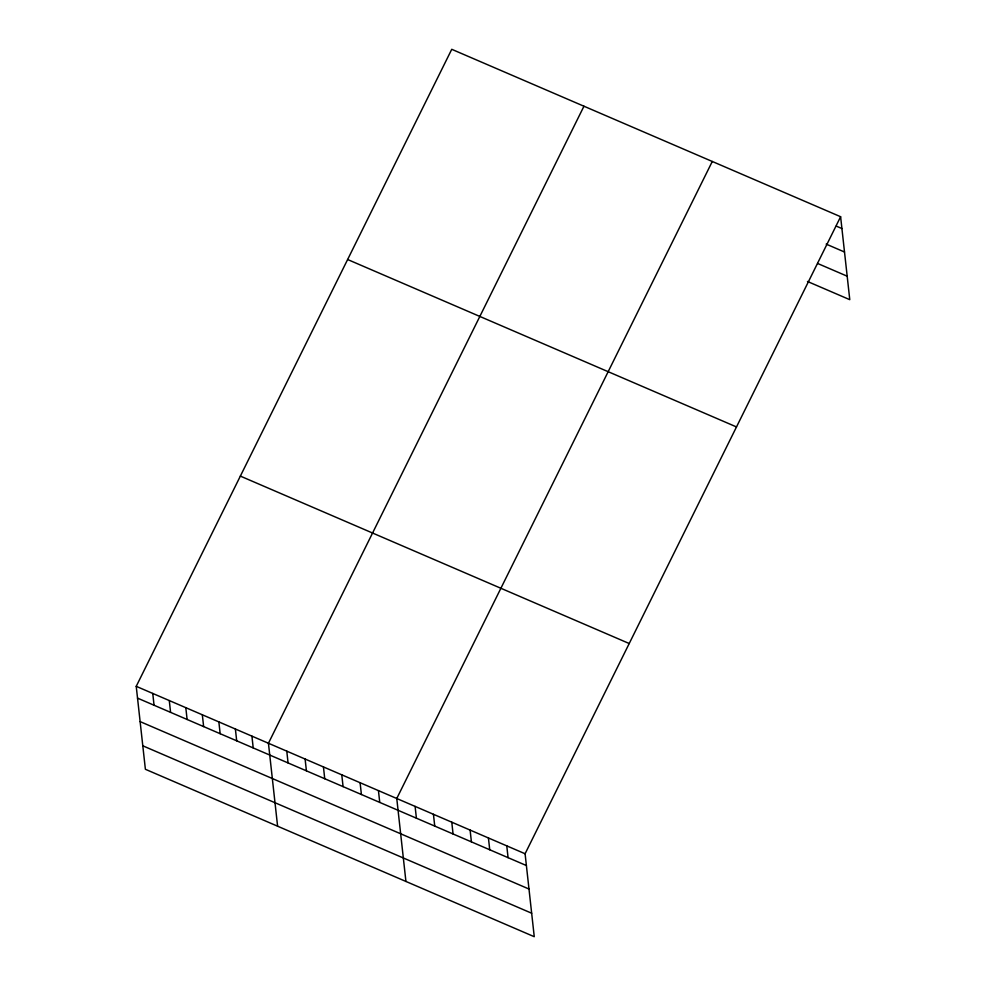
<?xml version="1.0" encoding="UTF-8"?>
<svg xmlns="http://www.w3.org/2000/svg" width="986" height="986" viewBox="0 0 986 986"><rect width="100%" height="100%" fill="white"/><g stroke="black" fill="none" stroke-linecap="round" stroke-linejoin="round"><path stroke-width="1.48" d="M840.614 216.723L525.094 853.753L534.252 936.7L145.386 769.277L136.228 686.33L451.748 49.3L840.614 216.723L849.772 299.67L807.472 281.466M583.958 106.229L268.438 743.247L277.596 826.206M712.286 161.47L396.766 798.5L405.924 881.447M836.276 226.102L841.921 228.53M826.182 244.109L844.509 252.009M817.567 263.447L847.184 276.191M347.627 259.515L736.493 426.938M240.35 476.102L629.216 643.525M136.228 686.33L525.094 853.753M137.522 698.125L526.401 865.548M140.123 721.604L528.989 889.027M142.785 745.798L531.664 913.221M506.767 845.852L508.073 857.66M488.427 837.964L489.734 849.759M470.1 830.064L471.407 841.871M451.773 822.176L453.067 833.983M433.433 814.288L434.74 826.083M415.106 806.388L416.4 818.195M378.439 790.599L379.746 802.407M360.1 782.711L361.406 794.519M341.772 774.823L343.079 786.618M323.445 766.923L324.739 778.73M305.105 759.035L306.412 770.83M286.778 751.147L288.072 762.942M251.911 736.135L253.217 747.93M235.383 729.011L236.689 740.819M218.855 721.9L220.161 733.707M202.327 714.788L203.634 726.583M185.812 707.677L187.106 719.472M169.284 700.553L170.578 712.36M152.756 693.441L154.05 705.236"/></g></svg>
